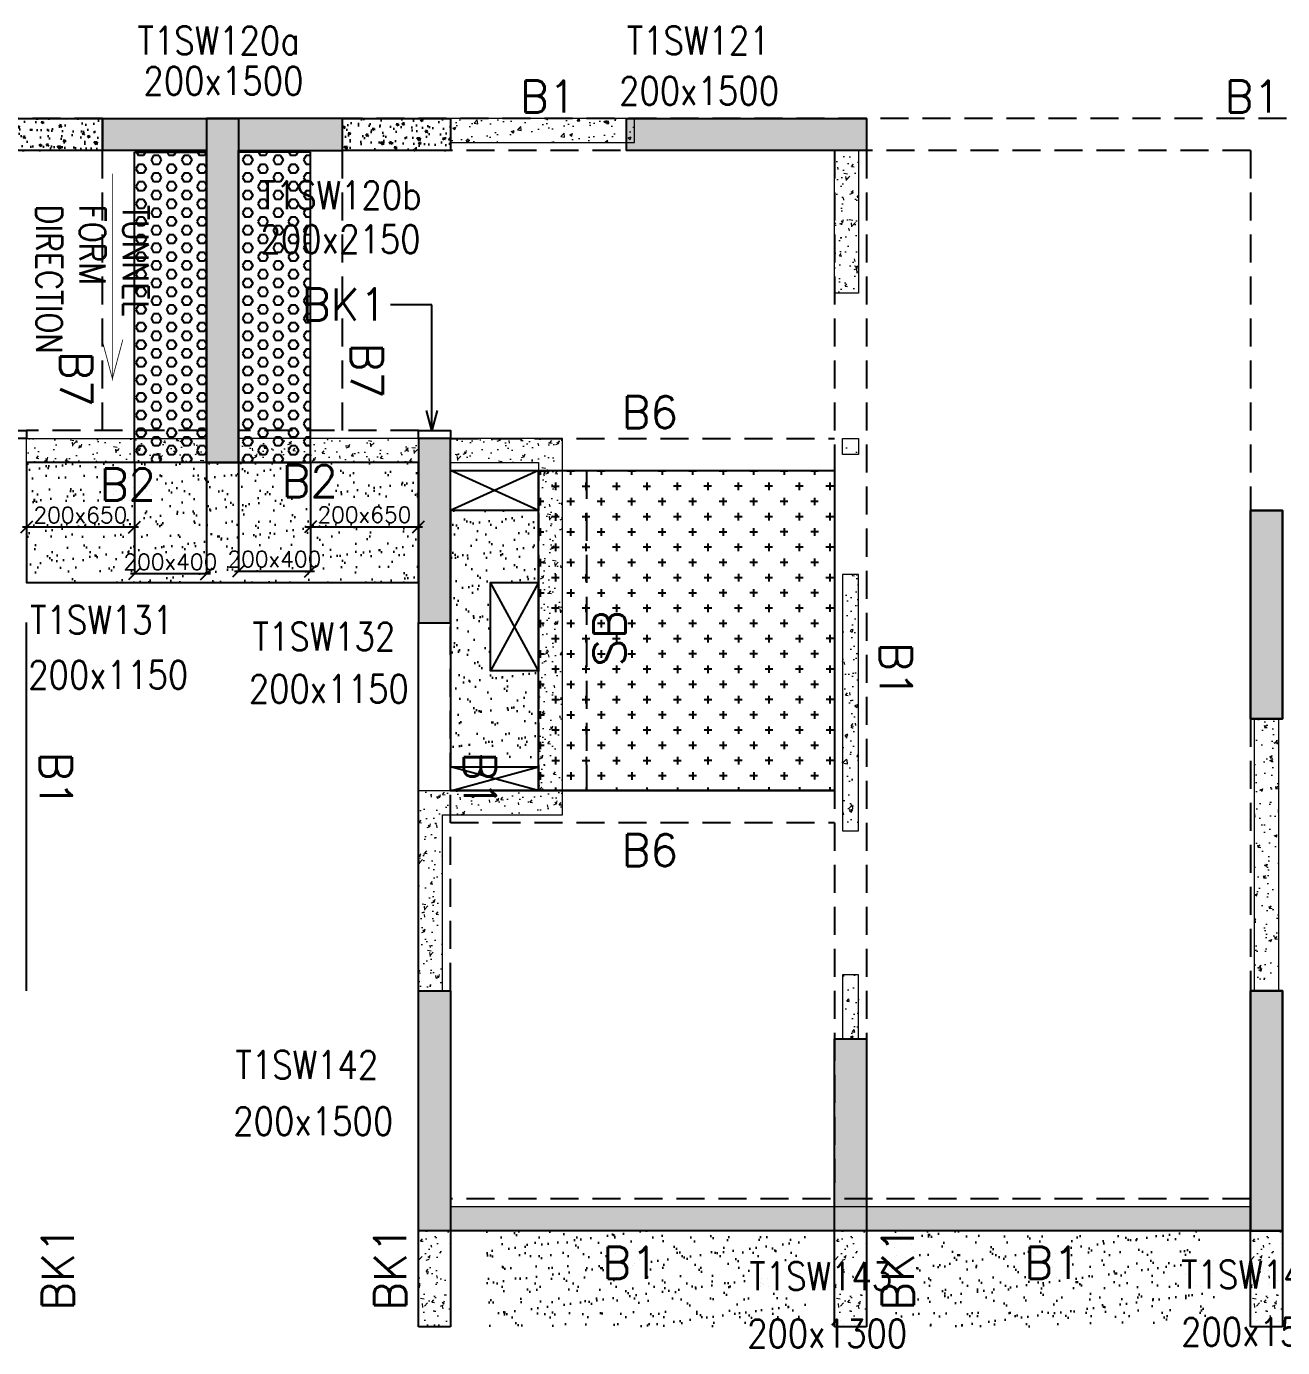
# Model space of a CAD drawing. Header units: millimetres. Extents: x 1078357 to 2594950, y -4969473 to -4636555.
# Drawn here: x 1746775 to 1754625, y -4674811 to -4666555 of the extents above; entities that cross this region are included whole.
import ezdxf

# ---------------------------------------------------------------- set-up
doc = ezdxf.new("R2010")
doc.units = ezdxf.units.MM
doc.header["$PDMODE"] = 35
for name, pattern in [('CONTINOUS', [0]), ('HIDDEN', [0.375, 0.25, -0.125]), ('New Retail block$0$CONTINOUS', [0])]:
    doc.linetypes.add(name, pattern=pattern)
doc.layers.get('0').update_dxf_attribs({"lineweight": 0})
doc.layers.get('Defpoints').update_dxf_attribs({"lineweight": 0})
for name, color, linetype, lineweight in [('A-_ANOTDIMA_D-', 6, 'Continuous', 13), ('COL. NO.', 30, 'Continuous', 25), ('COL. SIZE', 7, 'Continuous', 25), ('DIM', 9, 'Continuous', 25), ('HATCH', 8, 'Continuous', 30), ('RCC UPSTAND', 43, 'Continuous', 30), ('S-NON STR RCC WALL', 8, 'Continuous', 0)]:
    doc.layers.add(name, color=color, linetype=linetype, lineweight=lineweight)
for name, color, linetype in [('B-200x325', 201, 'HIDDEN'), ('B-200x375', 41, 'HIDDEN'), ('B-200x650', 241, 'HIDDEN'), ('B-300xSLAB THK.', 151, 'Continuous'), ('BK1-200x650', 241, 'HIDDEN'), ('DC BEAM NO.', 7, 'Continuous'), ('DROP SLAB', 8, 'Continuous'), ('NON STR. RCC WALL', 6, 'Continuous'), ('S-COLUMN_SHEAR WALL', 1, 'Continuous'), ('S-PROJECTION', 54, 'New Retail block$0$CONTINOUS'), ('SLAB FOLD', 8, 'Continuous'), ('TEXT', 7, 'Continuous')]:
    doc.layers.add(name, color=color, linetype=linetype)
doc.styles.add('Roman', font='romans')
doc.styles.add('ROMANS', font='romans.shx', dxfattribs={"width": 0.85})
doc.dimstyles.new('HARESH', dxfattribs={"dimtxt": 150, "dimasz": 75, "dimexe": 0, "dimexo": 0, "dimgap": 25, "dimtad": 1, "dimdec": 0, "dimdsep": 46, "dimtxsty": 'Roman', "dimblk": 'OBLIQUE', "dimcen": 225, "dimdle": 25, "dimclrd": 2, "dimclre": 2, "dimclrt": 7, "dimadec": 8, "dimazin": 1, "dimtfac": 1, "dimtdec": 0, "dimtmove": 0, "dimatfit": 0, "dimfxl": 1, "dimlwd": -1, "dimlwe": -1, "dimarcsym": 0})
pattern_1 = [(50, (-4642745.6, 23291591.78), (182.184669, -15.9390855), [19.05, -209.55]), (355, (-4642745.6, 23291591.78), (-35.2434214, 191.0568452), [15.24, -167.6405842]), (100.4514447, (-4642730.41, 23291590.45), (146.9412471, 175.1177519), [16.1900088, -178.0902446]), (46.1842, (-4642745.6, 23291642.58), (271.0790409, -42.042328), [28.575, -314.325]), (96.6355576, (-4642723, 23291639.08), (237.404134, 247.4261246), [24.2850231, -267.1356082]), (351.1841512, (-4642745.6, 23291642.58), (237.404134, 247.4261246), [22.859967, -251.459732]), (21, (-4642720.2, 23291629.88), (151.6143913, -102.2651982), [19.05, -209.55]), (326, (-4642720.2, 23291629.88), (61.8020283, 184.1879661), [15.24, -167.64]), (71.451445, (-4642707.56, 23291621.36), (213.4164193, 81.9227689), [16.1900088, -178.0899376]), (37.5, (-4642745.6, 23291591.78), (3.08860325, 84.55503887), [0, -165.608, 0, -170.18, 0, -168.275]), (7.5, (-4642745.6, 23291591.78), (66.8196625, 100.18057482), [0, -97.028, 0, -161.798, 0, -64.135]), (327.5, (-4642802.24, 23291591.78), (135.59059517, -5.728744), [0, -63.5, 0, -198.12, 0, -262.89]), (317.5, (-4642827.64, 23291591.78), (148.1291814, 25.42649103), [0, -82.55, 0, -131.572, 0, -186.69])]
pattern_2 = [(140, (-1448750.34, -7202350.42), (12.550427, 143.4520365), [15, -165]), (85, (-1448750.34, -7202350.42), (-150.438427, -27.7502667), [12, -132]), (190.4514445, (-1448749.3, -7202338.47), (-137.887998, 115.7017693), [12.7480384, -140.2284224]), (136.1842, (-1448790.34, -7202350.42), (33.103856, 213.448266), [22.5, -247.5]), (186.6356355, (-1448787.58, -7202332.63), (-194.82372, 186.932389), [19.122068, -210.342752]), (81.184164, (-1448790.34, -7202350.42), (-194.82372, 186.932389), [18, -198]), (111, (-1448780.34, -7202330.42), (80.523778, 119.3814104), [15, -165]), (56, (-1448780.34, -7202330.42), (-145.030009, 48.6630664), [12, -132]), (161.4514447, (-1448773.63, -7202320.47), (-64.5062306, 168.0444753), [12.748038, -140.2284224]), (127.5, (-1448750.344, -7202350.42), (-66.57877077, 2.43197106), [0, -130.4, 0, -134, 0, -132.5]), (97.5, (-1448750.344, -7202350.42), (-78.8823424, 52.6139075), [0, -76.4, 0, -127.4, 0, -50.5]), (57.5, (-1448750.344, -7202395.02), (4.51097435, 106.7644872), [0, -50, 0, -156, 0, -207]), (47.5, (-1448750.34, -7202415.02), (-20.0209965, 116.6372339), [0, -65, 0, -103.6, 0, -147])]
pattern_3 = [(180, (602125.096, 207843.35), (-7e-15, -54.99261315), [31.75, -63.5]), (300, (602125.096, 207843.35), (47.625, 27.4963066), [31.75, -63.5]), (240, (602093.346, 207843.35), (47.625, -27.4963066), [31.75, -63.5])]

# ---------------------------------------------------------------- blocks, each defined once
blk = doc.blocks.new('_Oblique')
at = {"color": 0, "linetype": 'ByBlock', "lineweight": -2}
blk.add_line((-0.5, -0.5), (0.5, 0.5), dxfattribs=at)
blk = doc.blocks.new('*D1400')
at = {"layer": 'Defpoints', "color": 0, "ltscale": 700, "transparency": 16777216}
for p in [(1747449.3, -4669281.3, 0), (1747899.4, -4669281.3, 0), (1747449.3, -4669976.4)]:
    blk.add_point(p, dxfattribs=at)
at = {"layer": 'DIM', "color": 2, "ltscale": 700, "transparency": 16777216}
for p, q in [((1747449.3, -4669281.3), (1747449.3, -4669976.4)), ((1747899.4, -4669281.3), (1747899.4, -4669976.4)), ((1747924.4, -4669976.4), (1747424.3, -4669976.4))]:
    blk.add_line(p, q, dxfattribs=at)
at = {"layer": 'DIM', "color": 2, "ltscale": 700, "transparency": 16777216, "xscale": 75, "yscale": 75, "zscale": 75, "rotation": 180}
blk.add_blockref('_Oblique', (1747449.3, -4669976.4), dxfattribs=at)
at = {"layer": 'DIM', "color": 2, "ltscale": 700, "transparency": 16777216, "xscale": 75, "yscale": 75, "zscale": 75}
blk.add_blockref('_Oblique', (1747899.4, -4669976.4), dxfattribs=at)
at = {"layer": 'DIM', "color": 7, "ltscale": 700, "transparency": 16777216, "insert": (1747674.4, -4669901.4), "char_height": 150, "attachment_point": 5, "style": 'Roman'}
blk.add_mtext('{\\H0.666667x;200x400}', dxfattribs=at)
blk = doc.blocks.new('*D1401')
at = {"layer": 'Defpoints', "color": 0, "ltscale": 700, "transparency": 16777216}
for p in [(1746774.7, -4669281.4, 0), (1747449.3, -4669281.3, 0), (1746774.7, -4669683.4)]:
    blk.add_point(p, dxfattribs=at)
at = {"layer": 'DIM', "color": 2, "ltscale": 700, "transparency": 16777216}
for p, q in [((1746774.7, -4669281.4), (1746774.7, -4669683.4)), ((1747449.3, -4669281.3), (1747449.3, -4669683.4)), ((1747474.3, -4669683.4), (1746749.7, -4669683.4))]:
    blk.add_line(p, q, dxfattribs=at)
at = {"layer": 'DIM', "color": 2, "ltscale": 700, "transparency": 16777216, "xscale": 75, "yscale": 75, "zscale": 75, "rotation": 180}
blk.add_blockref('_Oblique', (1746774.7, -4669683.4), dxfattribs=at)
at = {"layer": 'DIM', "color": 2, "ltscale": 700, "transparency": 16777216, "xscale": 75, "yscale": 75, "zscale": 75}
blk.add_blockref('_Oblique', (1747449.3, -4669683.4), dxfattribs=at)
at = {"layer": 'DIM', "color": 7, "ltscale": 700, "transparency": 16777216, "insert": (1747112, -4669608.4), "char_height": 150, "attachment_point": 5, "style": 'Roman'}
blk.add_mtext('{\\H0.666667x;200x650}', dxfattribs=at)
blk = doc.blocks.new('*D1402')
at = {"layer": 'Defpoints', "color": 0, "ltscale": 700, "transparency": 16777216}
for p in [(1748099.5, -4669281.3, 0), (1748549.6, -4669281.4, 0), (1748549.6, -4669958.1)]:
    blk.add_point(p, dxfattribs=at)
at = {"layer": 'DIM', "color": 2, "ltscale": 700, "transparency": 16777216}
for p, q in [((1748099.5, -4669281.3), (1748099.5, -4669958.1)), ((1748549.6, -4669281.4), (1748549.6, -4669958.1)), ((1748074.5, -4669958.1), (1748574.6, -4669958.1))]:
    blk.add_line(p, q, dxfattribs=at)
at = {"layer": 'DIM', "color": 2, "ltscale": 700, "transparency": 16777216, "xscale": 75, "yscale": 75, "zscale": 75, "rotation": 180}
blk.add_blockref('_Oblique', (1748099.5, -4669958.1), dxfattribs=at)
at = {"layer": 'DIM', "color": 2, "ltscale": 700, "transparency": 16777216, "xscale": 75, "yscale": 75, "zscale": 75}
blk.add_blockref('_Oblique', (1748549.6, -4669958.1), dxfattribs=at)
at = {"layer": 'DIM', "color": 7, "ltscale": 700, "transparency": 16777216, "insert": (1748324.5, -4669883.1), "char_height": 150, "attachment_point": 5, "style": 'Roman'}
blk.add_mtext('{\\H0.666667x;200x400}', dxfattribs=at)
blk = doc.blocks.new('*D1403')
at = {"layer": 'Defpoints', "color": 0, "ltscale": 700, "transparency": 16777216}
for p in [(1748549.6, -4669281.4, 0), (1749224.5, -4669281.4, 0), (1749224.5, -4669681.4)]:
    blk.add_point(p, dxfattribs=at)
at = {"layer": 'DIM', "color": 2, "ltscale": 700, "transparency": 16777216}
for p, q in [((1748549.6, -4669281.4), (1748549.6, -4669681.4)), ((1749224.5, -4669281.4), (1749224.5, -4669681.4)), ((1748524.6, -4669681.4), (1749249.5, -4669681.4))]:
    blk.add_line(p, q, dxfattribs=at)
at = {"layer": 'DIM', "color": 2, "ltscale": 700, "transparency": 16777216, "xscale": 75, "yscale": 75, "zscale": 75, "rotation": 180}
blk.add_blockref('_Oblique', (1748549.6, -4669681.4), dxfattribs=at)
at = {"layer": 'DIM', "color": 2, "ltscale": 700, "transparency": 16777216, "xscale": 75, "yscale": 75, "zscale": 75}
blk.add_blockref('_Oblique', (1749224.5, -4669681.4), dxfattribs=at)
at = {"layer": 'DIM', "color": 7, "ltscale": 700, "transparency": 16777216, "insert": (1748887, -4669606.4), "char_height": 150, "attachment_point": 5, "style": 'Roman'}
blk.add_mtext('{\\H0.666667x;200x650}', dxfattribs=at)
blk = doc.blocks.new('G$CD63B60BD')
at = {"layer": 'COL. NO.', "linetype": 'Continuous', "style": 'ROMANS', "width": 0.85}
for s, p in [('T1SW120a', (50819.1, 7351, -320.4)), ('T1SW121', (53876.8, 7350.6, -320.4)), ('T1SW120b', (51580.2, 6384.1, -320.4)), ('T1SW131', (50148.3, 3730, -320.4)), ('T1SW132', (51538, 3625.4, -320.4)), ('T1SW142', (51431.2, 948.8, -320.4)), ('T1SW143', (54642.4, -371.8, -320.4)), ('T1SW144', (57341.1, -360.2, -320.4))]:
    blk.add_text(s, height=175, dxfattribs=at).set_placement(p)
at = {"layer": 'COL. SIZE', "linetype": 'Continuous', "style": 'ROMANS', "width": 0.85}
for s, p in [('200x1500', (50855.3, 7097.7, -320.4)), ('200x1500', (53827.7, 7037.1, -320.4)), ('200x2150', (51587.7, 6109.9, -320.4)), ('200x1150', (50135.8, 3386.6, -320.4)), ('200x1150', (51513.8, 3298.1, -320.4)), ('200x1500', (51417, 597.2, -320.4)), ('200x1300', (54628.2, -730, -320.4)), ('200x1500', (57339.9, -719.7, -320.4))]:
    blk.add_text(s, height=175, dxfattribs=at).set_placement(p)

msp = doc.modelspace()

# ---------------------------------------------------------------- hatches: boundary and pattern name
at = {"layer": 'DROP SLAB'}
h = msp.add_hatch(dxfattribs=at)
h.set_pattern_fill('CROSS', color=8, scale=15, angle=0.03079)
h.set_pattern_definition([(180.03079016, (-4859441.23, 23431583.13), (-95.19879988, -95.3011726), [47.625, -142.875]), (270.03079016, (-4859465.05, 23431606.93), (95.3011726, -95.19879988), [47.625, -142.875])])
h.paths.add_polyline_path([(1749974.6, -4669330.8), (1751824.6, -4669330.8), (1751824.6, -4671330.6), (1749974.6, -4671330.6)])
at = {"layer": 'HATCH'}
h = msp.add_hatch(dxfattribs=at)
h.set_pattern_fill('AR-SAND', color=8, scale=3, angle=179.97015)
h.set_pattern_definition([(37.47015413, (-3364508.1, 18697427.76), (-4.72361136, 146.8264517), [0, -115.824, 0, -129.54, 0, -123.825]), (7.4701541, (-3364508.1, 18697427.76), (134.9689868, 214.9772528), [0, -62.484, 0, -104.394, 0, -40.005]), (327.4701541, (-3364601.83, 18697427.8), (237.2979035, 0.3075449), [0, -38.1, 0, -137.16, 0, -179.07]), (317.4701541, (-3364601.83, 18697427.8), (229.1017424, 66.759465), [0, -19.05, 0, -89.916, 0, -102.87])])
h.paths.add_polyline_path([(1749224.9, -4669280.8), (1746774.9, -4669280.8), (1746774.9, -4669880.9), (1749224.9, -4669880.9)])
h = msp.add_hatch(dxfattribs=at)
h.set_pattern_fill('AR-SAND', color=8, scale=3, angle=179.97015)
h.set_pattern_definition([(37.47015413, (-3364508.01, 18697427.76), (-4.72361136, 146.8264517), [0, -115.824, 0, -129.54, 0, -123.825]), (7.4701541, (-3364508.01, 18697427.76), (134.9689868, 214.9772528), [0, -62.484, 0, -104.394, 0, -40.005]), (327.4701541, (-3364601.74, 18697427.8), (237.2979035, 0.3075449), [0, -38.1, 0, -137.16, 0, -179.07]), (317.4701541, (-3364601.74, 18697427.8), (229.1017424, 66.759465), [0, -19.05, 0, -89.916, 0, -102.87])])
h.paths.add_polyline_path([(1749225, -4669280.8), (1746775, -4669280.8), (1746775, -4670030.8), (1749225, -4670030.8)])
h = msp.add_hatch(dxfattribs=at)
h.set_pattern_fill('AR-SAND', color=8, scale=3, angle=180.02985)
h.set_pattern_definition([(37.47015413, (-4472243.43, 23605394.62), (-4.72361136, 146.8264517), [0, -115.824, 0, -129.54, 0, -123.825]), (7.4701541, (-4472243.43, 23605394.62), (134.9689868, 214.9772528), [0, -62.484, 0, -104.394, 0, -40.005]), (327.47015413, (-4472337.15, 23605394.67), (237.29790347, 0.3075449), [0, -38.1, 0, -137.16, 0, -179.07]), (317.4701541, (-4472337.15, 23605394.67), (229.1017424, 66.759465), [0, -19.05, 0, -89.916, 0, -102.87])])
h.paths.add_polyline_path([(1749424.6, -4671180.8), (1749974.6, -4671180.8), (1749974.6, -4670580.8), (1749674.6, -4670580.8), (1749674.6, -4670030.8), (1749974.6, -4670030.9), (1749974.6, -4669580.8), (1749424.6, -4669580.8)])
h = msp.add_hatch(dxfattribs=at)
h.set_pattern_fill('AR-SAND', color=8, scale=3, angle=179.97015)
h.set_pattern_definition([(37.47015413, (-3371033.1, 18697427.77), (-4.72361136, 146.8264517), [0, -115.824, 0, -129.54, 0, -123.825]), (7.4701541, (-3371033.1, 18697427.77), (134.9689868, 214.9772528), [0, -62.484, 0, -104.394, 0, -40.005]), (327.4701541, (-3371126.83, 18697427.82), (237.2979035, 0.3075449), [0, -38.1, 0, -137.16, 0, -179.07]), (317.4701541, (-3371126.83, 18697427.82), (229.1017424, 66.759465), [0, -19.05, 0, -89.916, 0, -102.87])])
h.paths.add_polyline_path([(1751649.9, -4674080.9), (1749649.9, -4674080.9), (1749649.9, -4674680.9), (1751649.9, -4674680.9)])
h = msp.add_hatch(dxfattribs=at)
h.set_pattern_fill('AR-SAND', color=8, scale=3, angle=179.97015)
h.set_pattern_definition([(37.47015413, (-3373583.1, 18697427.77), (-4.72361136, 146.8264517), [0, -115.824, 0, -129.54, 0, -123.825]), (7.4701541, (-3373583.1, 18697427.77), (134.9689868, 214.9772528), [0, -62.484, 0, -104.394, 0, -40.005]), (327.4701541, (-3373676.83, 18697427.82), (237.2979035, 0.3075449), [0, -38.1, 0, -137.16, 0, -179.07]), (317.4701541, (-3373676.83, 18697427.82), (229.1017424, 66.759465), [0, -19.05, 0, -89.916, 0, -102.87])])
h.paths.add_polyline_path([(1754199.9, -4674080.9), (1752199.9, -4674080.9), (1752199.9, -4674680.9), (1754199.9, -4674680.9)])
at = {"layer": 'RCC UPSTAND'}
h = msp.add_hatch(dxfattribs=at)
h.set_pattern_fill('AR-CONC', color=8, scale=20, angle=90)
h.set_pattern_definition(pattern_2)
h.paths.add_polyline_path([(1746574.7, -4667130.9), (1747249.7, -4667130.9), (1747249.7, -4667330.9), (1746574.7, -4667330.9)])
h = msp.add_hatch(dxfattribs=at)
h.set_pattern_fill('AR-CONC', color=8, scale=20, angle=90)
h.set_pattern_definition(pattern_2)
h.paths.add_polyline_path([(1748749.7, -4667130.9), (1749424.7, -4667130.9), (1749424.7, -4667330.8), (1748749.7, -4667330.8)])
at = {"layer": 'S-COLUMN_SHEAR WALL', "lineweight": 25}
h = msp.add_hatch(color=1, dxfattribs=at)
h.dxf.hatch_style = 1
h.paths.add_polyline_path([(1747899.7, -4667330.9), (1747249.7, -4667330.9), (1747249.7, -4667130.9), (1748099.7, -4667130.9), (1748099.7, -4669280.9), (1747899.7, -4669280.9)])
at = {"layer": 'S-COLUMN_SHEAR WALL', "lineweight": 25, "extrusion": (1.00316e-06, -2.11765e-11, 1)}
h = msp.add_hatch(color=1, dxfattribs=at)
h.dxf.hatch_style = 1
h.paths.add_polyline_path([(1748099.7, -4667330.9), (1748749.7, -4667330.9), (1748749.7, -4667130.9), (1747899.7, -4667130.9), (1747899.7, -4669280.9), (1748099.7, -4669280.9)])
at = {"layer": 'S-COLUMN_SHEAR WALL', "lineweight": 25}
h = msp.add_hatch(color=1, dxfattribs=at)
h.dxf.hatch_style = 1
h.paths.add_polyline_path([(1750524.7, -4667130.8), (1752024.7, -4667130.8), (1752024.7, -4667330.8), (1750524.7, -4667330.8)])
at = {"layer": 'S-COLUMN_SHEAR WALL', "lineweight": 25, "extrusion": (1.00316e-06, -2.11765e-11, 1)}
h = msp.add_hatch(color=1, dxfattribs=at)
h.dxf.hatch_style = 1
h.paths.add_polyline_path([(1749424.7, -4669130.9), (1749224.7, -4669130.9), (1749224.7, -4670280.9), (1749424.7, -4670280.9)])
h = msp.add_hatch(color=1, dxfattribs=at)
h.dxf.hatch_style = 1
h.paths.add_polyline_path([(1754624.7, -4669580.8), (1754424.7, -4669580.8), (1754424.7, -4670880.8), (1754624.7, -4670880.8)])
at = {"layer": 'S-COLUMN_SHEAR WALL', "lineweight": 25, "extrusion": (-1.00316e-06, -1.91639e-11, 1)}
h = msp.add_hatch(color=1, dxfattribs=at)
h.dxf.hatch_style = 1
h.paths.add_polyline_path([(1754424.7, -4669580.8), (1754624.7, -4669580.8), (1754624.7, -4670880.8), (1754424.7, -4670880.8)])
at = {"layer": 'S-COLUMN_SHEAR WALL', "lineweight": 25, "extrusion": (1.00316e-06, -2.11765e-11, 1)}
h = msp.add_hatch(color=1, dxfattribs=at)
h.dxf.hatch_style = 1
h.paths.add_polyline_path([(1749424.6, -4674080.9), (1749224.6, -4674080.9), (1749224.6, -4672580.8), (1749424.6, -4672580.8)])
h = msp.add_hatch(color=1, dxfattribs=at)
h.dxf.hatch_style = 1
h.paths.add_polyline_path([(1754624.6, -4674080.9), (1754424.6, -4674080.9), (1754424.6, -4672580.8), (1754624.6, -4672580.8)])
at = {"layer": 'S-COLUMN_SHEAR WALL', "lineweight": 25, "extrusion": (-1.00316e-06, -1.91639e-11, 1)}
h = msp.add_hatch(color=1, dxfattribs=at)
h.dxf.hatch_style = 1
h.paths.add_polyline_path([(1754424.6, -4674080.9), (1754624.6, -4674080.9), (1754624.6, -4672580.8), (1754424.6, -4672580.8)])
at = {"layer": 'S-COLUMN_SHEAR WALL', "lineweight": 25}
h = msp.add_hatch(color=1, dxfattribs=at)
h.dxf.hatch_style = 1
h.paths.add_polyline_path([(1752024.6, -4672880.8), (1752024.6, -4674080.9), (1751824.6, -4674080.9), (1751824.6, -4672880.8)])
at = {"layer": 'S-NON STR RCC WALL', "ltscale": 700}
h = msp.add_hatch(dxfattribs=at)
h.set_pattern_fill('AR-CONC', color=256)
h.set_pattern_definition([(50, (1718558.5, -4720954.86), (182.18467, -15.9391), [19.05, -209.55]), (355, (1718558.5, -4720954.86), (-35.2434, 191.05685), [15.24, -167.6406]), (100.45144, (1718573.68, -4720956.18), (146.94125, 175.11775), [16.19, -178.09024]), (46.1842, (1718558.5, -4720904.06), (271.07904, -42.0423), [28.575, -314.325]), (96.63556, (1718581.1, -4720907.56), (237.4041, 247.4261), [24.285, -267.1356]), (351.18415, (1718558.5, -4720904.06), (237.4041, 247.4261), [22.86, -251.4597]), (21, (1718583.9, -4720916.76), (151.6144, -102.2652), [19.05, -209.55]), (326, (1718583.9, -4720916.76), (61.80203, 184.18797), [15.24, -167.64]), (71.45144, (1718596.54, -4720925.28), (213.4164, 81.92277), [16.19, -178.08994]), (37.5, (1718558.5, -4720954.856), (3.0886, 84.55504), [0, -165.608, 0, -170.18, 0, -168.275]), (7.5, (1718558.5, -4720954.86), (66.81966, 100.18057), [0, -97.028, 0, -161.798, 0, -64.135]), (327.5, (1718501.86, -4720954.856), (135.590595, -5.728744), [0, -63.5, 0, -198.12, 0, -262.89]), (317.5, (1718476.46, -4720954.86), (148.12918, 25.4265), [0, -82.55, 0, -131.572, 0, -186.69])])
h.paths.add_polyline_path([(1750574.9, -4667130.9), (1749424.9, -4667130.9), (1749424.9, -4667280.9), (1750574.9, -4667280.9)])
at = {"layer": 'S-NON STR RCC WALL'}
h = msp.add_hatch(dxfattribs=at)
h.set_pattern_fill('AR-CONC', color=256, angle=180)
h.set_pattern_definition([(50, (-5699710.08, 27972320.92), (182.184669, -15.93908554), [19.05, -209.55]), (355, (-5699710.08, 27972320.92), (-35.2434214, 191.0568452), [15.24, -167.6405842]), (100.4514447, (-5699694.9, 27972319.6), (146.9412471, 175.1177519), [16.1900088, -178.0902446]), (46.1842, (-5699710.08, 27972371.72), (271.0790409, -42.042328), [28.575, -314.325]), (96.6355576, (-5699687.5, 27972368.22), (237.404134, 247.4261246), [24.2850231, -267.1356082]), (351.1841512, (-5699710.08, 27972371.72), (237.404134, 247.4261246), [22.859967, -251.459732]), (21, (-5699684.68, 27972359.02), (151.6143913, -102.2651982), [19.05, -209.55]), (326, (-5699684.68, 27972359.02), (61.8020283, 184.1879661), [15.24, -167.64]), (71.451445, (-5699672.04, 27972350.5), (213.4164193, 81.9227689), [16.1900088, -178.0899376]), (37.5, (-5699710.08, 27972320.92), (3.08860325, 84.55503887), [0, -165.608, 0, -170.18, 0, -168.275]), (7.5, (-5699710.08, 27972320.92), (66.8196625, 100.18057482), [0, -97.028, 0, -161.798, 0, -64.135]), (327.5, (-5699766.72, 27972320.92), (135.59059517, -5.72874399), [0, -63.5, 0, -198.12, 0, -262.89]), (317.5, (-5699792.12, 27972320.92), (148.1291814, 25.42649103), [0, -82.55, 0, -131.572, 0, -186.69])])
h.paths.add_polyline_path([(1751824.9, -4667330.9), (1751974.8, -4667330.9), (1751974.8, -4668220.8), (1751824.9, -4668220.8)])
h = msp.add_hatch(dxfattribs=at)
h.set_pattern_fill('AR-CONC', color=256)
h.set_pattern_definition(pattern_1)
h.paths.add_polyline_path([(1747899.9, -4669280.9), (1746774.9, -4669280.9), (1746774.9, -4669130.9), (1747899.9, -4669130.9)])
h = msp.add_hatch(dxfattribs=at)
h.set_pattern_fill('AR-CONC', color=256, angle=180)
h.set_pattern_definition(pattern_1)
h.paths.add_polyline_path([(1748099.9, -4669280.9), (1749224.9, -4669280.9), (1749224.9, -4669130.9), (1748099.9, -4669130.9)])
h = msp.add_hatch(dxfattribs=at)
h.set_pattern_fill('AR-CONC', color=256, angle=180)
h.set_pattern_definition(pattern_1)
h.paths.add_polyline_path([(1750124.9, -4671480.9), (1750124.9, -4669130.9), (1749424.9, -4669130.9), (1749424.9, -4669280.9), (1749974.9, -4669280.9), (1749974.9, -4671330.9), (1749224.9, -4671330.9), (1749224.9, -4672580.8), (1749374.9, -4672580.8), (1749374.9, -4671480.9)])
h = msp.add_hatch(dxfattribs=at)
h.set_pattern_fill('AR-CONC', color=256, angle=180)
h.set_pattern_definition([(50, (2849149.62, -9398072.05), (182.184669, -15.9390855), [19.05, -209.55]), (355, (2849149.62, -9398072.05), (-35.2434214, 191.056845), [15.24, -167.640584]), (100.4514447, (2849164.8, -9398073.38), (146.941247, 175.117752), [16.190009, -178.0902446]), (46.1842, (2849149.62, -9398021.25), (271.079041, -42.042328), [28.575, -314.325]), (96.6355576, (2849172.21, -9398024.75), (237.404134, 247.426125), [24.285023, -267.135608]), (351.184151, (2849149.62, -9398021.25), (237.404134, 247.426125), [22.859967, -251.459732]), (21, (2849175.02, -9398033.95), (151.6143913, -102.265198), [19.05, -209.55]), (326, (2849175.02, -9398033.95), (61.802028, 184.187966), [15.24, -167.64]), (71.451445, (2849187.66, -9398042.47), (213.416419, 81.922769), [16.190009, -178.0899376]), (37.5, (2849149.625, -9398072.05), (3.08860325, 84.5550389), [0, -165.608, 0, -170.18, 0, -168.275]), (7.5, (2849149.625, -9398072.05), (66.8196625, 100.1805748), [0, -97.028, 0, -161.798, 0, -64.135]), (327.5, (2849092.98, -9398072.05), (135.5905952, -5.728744), [0, -63.5, 0, -198.12, 0, -262.89]), (317.5, (2849067.58, -9398072.05), (148.1291814, 25.426491), [0, -82.55, 0, -131.572, 0, -186.69])])
h.paths.add_polyline_path([(1751874.9, -4669130.7), (1751974.9, -4669130.7), (1751974.9, -4669230.7), (1751874.9, -4669230.7)])
h = msp.add_hatch(dxfattribs=at)
h.set_pattern_fill('AR-CONC', color=256, angle=180)
h.set_pattern_definition([(50, (2849162.84, -9396707.38), (182.184669, -15.9390855), [19.05, -209.55]), (355, (2849162.84, -9396707.38), (-35.2434214, 191.056845), [15.24, -167.640584]), (100.4514447, (2849178.02, -9396708.71), (146.941247, 175.117752), [16.190009, -178.0902446]), (46.1842, (2849162.84, -9396656.58), (271.079041, -42.042328), [28.575, -314.325]), (96.6355576, (2849185.43, -9396660.1), (237.404134, 247.426125), [24.285023, -267.135608]), (351.184151, (2849162.84, -9396656.58), (237.404134, 247.426125), [22.859967, -251.459732]), (21, (2849188.24, -9396669.28), (151.6143913, -102.265198), [19.05, -209.55]), (326, (2849188.24, -9396669.28), (61.802028, 184.187966), [15.24, -167.64]), (71.451445, (2849200.87, -9396677.8), (213.416419, 81.922769), [16.190009, -178.0899376]), (37.5, (2849162.84, -9396707.385), (3.08860325, 84.5550389), [0, -165.608, 0, -170.18, 0, -168.275]), (7.5, (2849162.84, -9396707.385), (66.8196625, 100.1805748), [0, -97.028, 0, -161.798, 0, -64.135]), (327.5, (2849106.2, -9396707.385), (135.5905952, -5.728744), [0, -63.5, 0, -198.12, 0, -262.89]), (317.5, (2849080.8, -9396707.38), (148.1291814, 25.426491), [0, -82.55, 0, -131.572, 0, -186.69])])
h.paths.add_polyline_path([(1751874.9, -4671580.7), (1751974.9, -4671580.7), (1751974.9, -4669980.7), (1751874.9, -4669980.7)])
at = {"layer": 'S-NON STR RCC WALL', "ltscale": 700}
h = msp.add_hatch(dxfattribs=at)
h.set_pattern_fill('AR-CONC', color=256)
h.set_pattern_definition([(50, (621333.79, -36935.67), (182.184669, -15.9390855), [19.05, -209.55]), (355, (621333.79, -36935.67), (-35.2434214, 191.056845), [15.24, -167.640584]), (100.4514447, (621348.97, -36937), (146.941247, 175.117752), [16.190009, -178.0902446]), (46.1842, (621333.79, -36884.87), (271.079041, -42.042328), [28.575, -314.325]), (96.6355576, (621356.38, -36888.37), (237.404134, 247.426125), [24.285023, -267.135608]), (351.184151, (621333.79, -36884.87), (237.404134, 247.426125), [22.859967, -251.459732]), (21, (621359.19, -36897.57), (151.6143913, -102.265198), [19.05, -209.55]), (326, (621359.19, -36897.57), (61.802028, 184.187966), [15.24, -167.64]), (71.451445, (621371.82, -36906.1), (213.416419, 81.922769), [16.190009, -178.0899376]), (37.5, (621333.786, -36935.67), (3.08860325, 84.5550389), [0, -165.608, 0, -170.18, 0, -168.275]), (7.5, (621333.79, -36935.67), (66.8196625, 100.1805748), [0, -97.028, 0, -161.798, 0, -64.135]), (327.5, (621277.144, -36935.67), (135.5905952, -5.728744), [0, -63.5, 0, -198.12, 0, -262.89]), (317.5, (621251.74, -36935.67), (148.1291814, 25.426491), [0, -82.55, 0, -131.572, 0, -186.69])])
h.paths.add_polyline_path([(1754449.9, -4670880.8), (1754599.9, -4670880.8), (1754599.9, -4672580.8), (1754449.9, -4672580.8)])
at = {"layer": 'S-NON STR RCC WALL'}
h = msp.add_hatch(dxfattribs=at)
h.set_pattern_fill('AR-CONC', color=256, angle=180)
h.set_pattern_definition([(50, (1751938.12, -4712688.2), (182.18467, -15.9391), [19.05, -209.55]), (355, (1751938.12, -4712688.2), (-35.2434, 191.05685), [15.24, -167.6406]), (100.45144, (1751953.3, -4712689.53), (146.94125, 175.11775), [16.19, -178.09024]), (46.1842, (1751938.12, -4712637.4), (271.079, -42.0423), [28.575, -314.325]), (96.63556, (1751960.7, -4712640.9), (237.4041, 247.4261), [24.285, -267.1356]), (351.18415, (1751938.12, -4712637.4), (237.4041, 247.4261), [22.86, -251.4597]), (21, (1751963.52, -4712650.1), (151.6144, -102.2652), [19.05, -209.55]), (326, (1751963.52, -4712650.1), (61.802, 184.188), [15.24, -167.64]), (71.45144, (1751976.16, -4712658.62), (213.4164, 81.9228), [16.19, -178.0899]), (37.5, (1751938.12, -4712688.2), (3.0886, 84.55504), [0, -165.608, 0, -170.18, 0, -168.275]), (7.5, (1751938.12, -4712688.2), (66.81966, 100.18057), [0, -97.028, 0, -161.798, 0, -64.135]), (327.5, (1751881.48, -4712688.2), (135.5906, -5.72874), [0, -63.5, 0, -198.12, 0, -262.89]), (317.5, (1751856.08, -4712688.2), (148.12918, 25.4265), [0, -82.55, 0, -131.572, 0, -186.69])])
h.paths.add_polyline_path([(1751874.9, -4672881.1), (1751974.9, -4672881.1), (1751974.9, -4672480.7), (1751874.9, -4672480.7)])
h = msp.add_hatch(dxfattribs=at)
h.set_pattern_fill('AR-CONC', color=256, angle=180)
h.set_pattern_definition([(50, (-5739970.31, 27975610.97), (182.184669, -15.93908554), [19.05, -209.55]), (355, (-5739970.31, 27975610.97), (-35.2434214, 191.0568452), [15.24, -167.6405842]), (100.4514447, (-5739955.13, 27975609.64), (146.9412471, 175.1177519), [16.1900088, -178.0902446]), (46.1842, (-5739970.31, 27975661.77), (271.0790409, -42.042328), [28.575, -314.325]), (96.6355576, (-5739947.72, 27975658.27), (237.404134, 247.4261246), [24.2850231, -267.1356082]), (351.1841512, (-5739970.3, 27975661.77), (237.404134, 247.4261246), [22.859967, -251.459732]), (21, (-5739944.91, 27975649.07), (151.6143913, -102.2651982), [19.05, -209.55]), (326, (-5739944.91, 27975649.07), (61.8020283, 184.1879661), [15.24, -167.64]), (71.451445, (-5739932.28, 27975640.55), (213.4164193, 81.9227689), [16.1900088, -178.0899376]), (37.5, (-5739970.31, 27975610.97), (3.08860325, 84.55503887), [0, -165.608, 0, -170.18, 0, -168.275]), (7.5, (-5739970.31, 27975610.97), (66.8196625, 100.18057482), [0, -97.028, 0, -161.798, 0, -64.135]), (327.5, (-5740026.954, 27975610.97), (135.59059517, -5.72874399), [0, -63.5, 0, -198.12, 0, -262.89]), (317.5, (-5740052.35, 27975610.97), (148.1291814, 25.42649103), [0, -82.55, 0, -131.572, 0, -186.69])])
h.paths.add_polyline_path([(1749427.8, -4674080.9), (1754424.9, -4674080.9), (1754424.9, -4673930.9), (1749427.8, -4673930.9)])
h = msp.add_hatch(dxfattribs=at)
h.set_pattern_fill('AR-CONC', color=256, angle=180)
h.set_pattern_definition([(50, (-7880947.55, 37565026.48), (182.184669, -15.93908554), [19.05, -209.55]), (355, (-7880947.55, 37565026.48), (-35.2434214, 191.0568452), [15.24, -167.6405842]), (100.4514447, (-7880932.37, 37565025.16), (146.9412471, 175.1177519), [16.1900088, -178.0902446]), (46.1842, (-7880947.55, 37565077.28), (271.0790409, -42.0423279), [28.575, -314.325]), (96.6355576, (-7880924.96, 37565073.78), (237.404134, 247.4261246), [24.2850231, -267.1356082]), (351.1841512, (-7880947.55, 37565077.28), (237.404134, 247.4261246), [22.859967, -251.459732]), (21, (-7880922.15, 37565064.58), (151.61439127, -102.2651982), [19.05, -209.55]), (326, (-7880922.15, 37565064.58), (61.80202835, 184.1879661), [15.24, -167.64]), (71.451445, (-7880909.52, 37565056.06), (213.4164193, 81.9227689), [16.1900088, -178.0899376]), (37.5, (-7880947.554, 37565026.485), (3.08860325, 84.55503887), [0, -165.608, 0, -170.18, 0, -168.275]), (7.5, (-7880947.55, 37565026.485), (66.81966251, 100.18057482), [0, -97.028, 0, -161.798, 0, -64.135]), (327.5, (-7881004.196, 37565026.485), (135.59059517, -5.72874399), [0, -63.5, 0, -198.12, 0, -262.89]), (317.5, (-7881029.6, 37565026.48), (148.1291814, 25.42649103), [0, -82.55, 0, -131.572, 0, -186.69])])
h.paths.add_polyline_path([(1749424.7, -4674080.8), (1749224.7, -4674080.8), (1749224.7, -4674680.8), (1749424.7, -4674680.8), (1749424.7, -4674680.8), (1749424.7, -4674080.9)], is_closed=False)
h = msp.add_hatch(dxfattribs=at)
h.set_pattern_fill('AR-CONC', color=256, angle=180)
h.set_pattern_definition([(50, (-7878347.54, 37565026.42), (182.184669, -15.93908554), [19.05, -209.55]), (355, (-7878347.54, 37565026.42), (-35.2434214, 191.0568452), [15.24, -167.6405842]), (100.4514447, (-7878332.36, 37565025.1), (146.9412471, 175.1177519), [16.1900088, -178.0902446]), (46.1842, (-7878347.54, 37565077.22), (271.0790409, -42.0423279), [28.575, -314.325]), (96.6355576, (-7878324.95, 37565073.72), (237.404134, 247.4261246), [24.2850231, -267.1356082]), (351.1841512, (-7878347.54, 37565077.22), (237.404134, 247.4261246), [22.859967, -251.459732]), (21, (-7878322.14, 37565064.52), (151.61439127, -102.2651982), [19.05, -209.55]), (326, (-7878322.14, 37565064.52), (61.80202835, 184.1879661), [15.24, -167.64]), (71.451445, (-7878309.5, 37565056), (213.4164193, 81.9227689), [16.1900088, -178.0899376]), (37.5, (-7878347.54, 37565026.42), (3.08860325, 84.55503887), [0, -165.608, 0, -170.18, 0, -168.275]), (7.5, (-7878347.54, 37565026.42), (66.81966251, 100.18057482), [0, -97.028, 0, -161.798, 0, -64.135]), (327.5, (-7878404.18, 37565026.42), (135.59059517, -5.72874399), [0, -63.5, 0, -198.12, 0, -262.89]), (317.5, (-7878429.58, 37565026.42), (148.1291814, 25.42649103), [0, -82.55, 0, -131.572, 0, -186.69])])
h.paths.add_polyline_path([(1752024.7, -4674080.9), (1751824.7, -4674080.9), (1751824.7, -4674680.9), (1752024.7, -4674680.9), (1752024.7, -4674680.9), (1752024.7, -4674081)], is_closed=False)
h = msp.add_hatch(dxfattribs=at)
h.set_pattern_fill('AR-CONC', color=256, angle=180)
h.set_pattern_definition([(50, (-7875747.52, 37565026.42), (182.184669, -15.93908554), [19.05, -209.55]), (355, (-7875747.52, 37565026.42), (-35.2434214, 191.0568452), [15.24, -167.6405842]), (100.4514447, (-7875732.34, 37565025.1), (146.9412471, 175.1177519), [16.1900088, -178.0902446]), (46.1842, (-7875747.52, 37565077.22), (271.0790409, -42.0423279), [28.575, -314.325]), (96.6355576, (-7875724.93, 37565073.72), (237.404134, 247.4261246), [24.2850231, -267.1356082]), (351.1841512, (-7875747.52, 37565077.22), (237.404134, 247.4261246), [22.859967, -251.459732]), (21, (-7875722.12, 37565064.52), (151.61439127, -102.2651982), [19.05, -209.55]), (326, (-7875722.12, 37565064.52), (61.80202835, 184.1879661), [15.24, -167.64]), (71.451445, (-7875709.48, 37565056), (213.4164193, 81.9227689), [16.1900088, -178.0899376]), (37.5, (-7875747.52, 37565026.42), (3.08860325, 84.55503887), [0, -165.608, 0, -170.18, 0, -168.275]), (7.5, (-7875747.52, 37565026.42), (66.81966251, 100.18057482), [0, -97.028, 0, -161.798, 0, -64.135]), (327.5, (-7875804.16, 37565026.42), (135.59059517, -5.72874399), [0, -63.5, 0, -198.12, 0, -262.89]), (317.5, (-7875829.56, 37565026.42), (148.1291814, 25.42649103), [0, -82.55, 0, -131.572, 0, -186.69])])
h.paths.add_polyline_path([(1754624.7, -4674080.9), (1754424.7, -4674080.9), (1754424.7, -4674680.9), (1754624.7, -4674680.9), (1754624.7, -4674680.9), (1754624.7, -4674081)], is_closed=False)
at = {"layer": 'SLAB FOLD', "ltscale": 1000}
h = msp.add_hatch(dxfattribs=at)
h.set_pattern_fill('HEX', color=8, scale=10, angle=180)
h.set_pattern_definition(pattern_3)
h.paths.add_polyline_path([(1747899.8, -4667341.4), (1747449.8, -4667341.4), (1747449.8, -4669280.8), (1747899.8, -4669280.8)])
h = msp.add_hatch(dxfattribs=at)
h.set_pattern_fill('HEX', color=8, scale=10, angle=180)
h.set_pattern_definition(pattern_3)
h.paths.add_polyline_path([(1748100.2, -4667341.4), (1748550.2, -4667341.4), (1748550.2, -4669280.8), (1748100.2, -4669280.8)])

# ---------------------------------------------------------------- linework, layer by layer
at = {"color": 2, "ltscale": 1000, "const_width": 5, "elevation": -0.1}
msp.add_lwpolyline([(1747247.1, -4668512.4), (1747312.2, -4668755.4), (1747312.3, -4667475.6), (1747312.2, -4668755.4), (1747377.4, -4668512.4)], dxfattribs=at)
at = {"layer": 'B-200x325', "ltscale": 700}
for p, q in [((1749425.1, -4669130.8, 0), (1751825, -4669130.8, 0)), ((1749425, -4671530.6, 0), (1751825, -4671530.6, 0))]:
    msp.add_line(p, q, dxfattribs=at)
at = {"layer": 'B-200x325', "linetype": 'Continuous', "ltscale": 700}
for p, q in [((1749425.1, -4669330.8, 0), (1751825, -4669330.8, 0)), ((1749425, -4671330.6, 0), (1751825, -4671330.6, 0))]:
    msp.add_line(p, q, dxfattribs=at)
at = {"layer": 'B-200x375', "ltscale": 700}
for p, q in [((1747249.9, -4669080.8, 0), (1747249.9, -4667330.8, 0)), ((1748750.1, -4669080.8, 0), (1748750.1, -4667330.8, 0))]:
    msp.add_line(p, q, dxfattribs=at)
at = {"layer": 'B-200x375', "linetype": 'Continuous', "ltscale": 700}
for p, q in [((1747449.9, -4669080.8, 0), (1747449.9, -4667341.5, 0)), ((1748550.1, -4669080.8, 0), (1748550.1, -4667341.5, 0))]:
    msp.add_line(p, q, dxfattribs=at)
at = {"layer": 'B-200x650', "linetype": 'HIDDEN', "ltscale": 700}
for p, q in [((1747249.7, -4667130.9, 0), (1741574.9, -4667130.9, 0)), ((1760949.7, -4667130.9, 0), (1748749.7, -4667130.9, 0)), ((1747249.7, -4667330.9, 0), (1741574.9, -4667330.9, 0)), ((1754424.9, -4667330.9, 0), (1748749.7, -4667330.9, 0)), ((1751824.9, -4667330.9, 0), (1751824.9, -4673780.8, 0)), ((1752024.9, -4667330.9, 0), (1752024.9, -4673780.8, 0)), ((1754424.9, -4667330.9, 0), (1754424.9, -4669580.8, 0)), ((1747899.9, -4669080.8, 0), (1746774.9, -4669080.8, 0)), ((1749224.9, -4669080.8, 0), (1748099.9, -4669080.8, 0)), ((1749424.9, -4672580.8, 0), (1749424.9, -4670280.8, 0)), ((1754424.9, -4670880.8, 0), (1754424.9, -4672580.8, 0)), ((1754424.8, -4673880.8, 0), (1749424.8, -4673880.8, 0))]:
    msp.add_line(p, q, dxfattribs=at)
at = {"layer": 'B-200x650', "linetype": 'Continuous', "ltscale": 700}
msp.add_line((1749224.8, -4669280.8, 0), (1746774.9, -4669280.8, 0), dxfattribs=at)
at = {"layer": 'B-200x650', "linetype": 'CONTINOUS', "ltscale": 700}
for p, q in [((1746774.9, -4672580.8, 0), (1746774.9, -4670280.8, 0)), ((1749224.9, -4672580.8, 0), (1749224.9, -4670280.8, 0)), ((1749224.7, -4674680.8, 0), (1749224.7, -4674080.8, 0)), ((1749424.7, -4674080.8, 0), (1749424.7, -4674680.8, 0)), ((1754424.8, -4674080.8, 0), (1749424.8, -4674080.8, 0)), ((1751824.7, -4674680.9, 0), (1751824.7, -4674080.9, 0)), ((1752024.7, -4674080.9, 0), (1752024.7, -4674680.9, 0)), ((1754424.7, -4674680.9, 0), (1754424.7, -4674080.9, 0)), ((1754624.7, -4674080.9, 0), (1754624.7, -4674680.9, 0)), ((1749424.7, -4674680.8, 0), (1749224.7, -4674680.8, 0)), ((1752024.7, -4674680.9, 0), (1751824.7, -4674680.9, 0)), ((1754624.7, -4674680.9, 0), (1754424.7, -4674680.9, 0))]:
    msp.add_line(p, q, dxfattribs=at)
at = {"layer": 'B-300xSLAB THK.', "linetype": 'HIDDEN', "ltscale": 700}
for p, q in [((1749974.5, -4669331, 0), (1749974.5, -4671330.8, 0)), ((1750274.5, -4669331, 0), (1750274.5, -4671330.8, 0))]:
    msp.add_line(p, q, dxfattribs=at)
at = {"layer": 'BK1-200x650', "linetype": 'Continuous', "ltscale": 700, "elevation": 0}
for points in [[(1746774.9, -4669130.9), (1746574.9, -4669130.9), (1746574.9, -4669080.7), (1746774.9, -4669080.7)], [(1749424.9, -4669130.9), (1749224.9, -4669130.9), (1749224.9, -4669080.7), (1749424.9, -4669080.7)]]:
    msp.add_lwpolyline(points, close=True, dxfattribs=at)
at = {"layer": 'DROP SLAB', "color": 3, "linetype": 'CONTINOUS', "ltscale": 500}
for p, q in [((1749974.6, -4669330.8, 0), (1749424.6, -4669580.8, 0)), ((1749974.6, -4669580.8, 0), (1749424.8, -4669330.8, 0)), ((1749974.7, -4670580.8, 0), (1749674.6, -4670030.8, 0)), ((1749974.7, -4670030.8, 0), (1749674.6, -4670580.8, 0)), ((1749973.8, -4671330.6, 0), (1749424.6, -4671180.8, 0)), ((1749424.6, -4671330.8, 0), (1749974.6, -4671180.8, 0))]:
    msp.add_line(p, q, dxfattribs=at)
at = {"layer": 'DROP SLAB', "color": 3, "linetype": 'CONTINOUS', "ltscale": 500, "elevation": 0}
for points in [[(1749974.6, -4669580.8), (1749424.8, -4669580.8), (1749424.8, -4669330.8), (1749974.6, -4669330.8)], [(1749974.6, -4669330.8), (1751824.6, -4669330.8), (1751824.6, -4671330.6), (1749974.6, -4671330.6)], [(1749974.6, -4670580.8), (1749674.6, -4670580.8), (1749674.6, -4670030.8), (1749974.6, -4670030.8)], [(1749974.6, -4671330.6), (1749424.6, -4671330.6), (1749424.6, -4671180.8), (1749974.6, -4671180.8)]]:
    msp.add_lwpolyline(points, close=True, dxfattribs=at)
at = {"layer": 'NON STR. RCC WALL', "elevation": 0}
for points in [[(1746574.7, -4667130.9), (1747249.7, -4667130.9), (1747249.7, -4667330.9), (1746574.7, -4667330.9)], [(1748749.7, -4667130.9), (1749424.7, -4667130.9), (1749424.7, -4667330.8), (1748749.7, -4667330.8)]]:
    msp.add_lwpolyline(points, close=True, dxfattribs=at)
at = {"layer": 'S-COLUMN_SHEAR WALL', "color": 1, "lineweight": 25, "elevation": 0}
msp.add_lwpolyline([(1747899.7, -4667330.9), (1747249.7, -4667330.9), (1747249.7, -4667130.9), (1748099.7, -4667130.9), (1748099.7, -4669280.9), (1747899.7, -4669280.9), (1747899.7, -4667330.9)], dxfattribs=at)
at = {"layer": 'S-COLUMN_SHEAR WALL', "color": 1, "lineweight": 25, "extrusion": (1.00316e-06, -2.11765e-11, 1), "elevation": 1.8}
msp.add_lwpolyline([(1748099.7, -4667330.9), (1748749.7, -4667330.9), (1748749.7, -4667130.9), (1747899.7, -4667130.9), (1747899.7, -4669280.9), (1748099.7, -4669280.9), (1748099.7, -4667330.9)], dxfattribs=at)
at = {"layer": 'S-COLUMN_SHEAR WALL', "color": 1, "lineweight": 25, "elevation": 0}
for points in [[(1750524.7, -4667130.8), (1752024.7, -4667130.8), (1752024.7, -4667330.8), (1750524.7, -4667330.8)], [(1751824.6, -4672881.1), (1752024.6, -4672881.1), (1752024.6, -4674080.9), (1751824.6, -4674080.9)]]:
    msp.add_lwpolyline(points, close=True, dxfattribs=at)
at = {"layer": 'S-COLUMN_SHEAR WALL', "color": 1, "lineweight": 25, "extrusion": (1.00316e-06, -2.11765e-11, 1), "elevation": 1.8}
for points in [[(1749424.7, -4669130.9), (1749224.7, -4669130.9), (1749224.7, -4670280.9), (1749424.7, -4670280.9)], [(1754624.7, -4669580.8), (1754424.7, -4669580.8), (1754424.7, -4670880.8), (1754624.7, -4670880.8)], [(1749424.6, -4674080.9), (1749224.6, -4674080.9), (1749224.6, -4672580.8), (1749424.6, -4672580.8)], [(1754624.6, -4674080.9), (1754424.6, -4674080.9), (1754424.6, -4672580.8), (1754624.6, -4672580.8)]]:
    msp.add_lwpolyline(points, close=True, dxfattribs=at)
at = {"layer": 'S-COLUMN_SHEAR WALL', "color": 1, "lineweight": 25, "extrusion": (-1.00316e-06, -1.91639e-11, 1), "elevation": -1.8}
for points in [[(1754424.7, -4669580.8), (1754624.7, -4669580.8), (1754624.7, -4670880.8), (1754424.7, -4670880.8)], [(1754424.6, -4674080.9), (1754624.6, -4674080.9), (1754624.6, -4672580.8), (1754424.6, -4672580.8)]]:
    msp.add_lwpolyline(points, close=True, dxfattribs=at)
at = {"layer": 'S-NON STR RCC WALL', "ltscale": 700, "elevation": 0}
for points in [[(1750574.9, -4667130.9), (1749424.9, -4667130.9), (1749424.9, -4667280.9), (1750574.9, -4667280.9)], [(1751824.9, -4667330.9), (1751974.8, -4667330.9), (1751974.8, -4668220.8), (1751824.9, -4668220.8)], [(1751874.9, -4669130.7), (1751974.9, -4669130.7), (1751974.9, -4669230.7), (1751874.9, -4669230.7)], [(1751874.9, -4671580.7), (1751974.9, -4671580.7), (1751974.9, -4669980.7), (1751874.9, -4669980.7)], [(1754449.9, -4670880.8), (1754599.9, -4670880.8), (1754599.9, -4672580.8), (1754449.9, -4672580.8)]]:
    msp.add_lwpolyline(points, close=True, dxfattribs=at)
at = {"layer": 'S-NON STR RCC WALL', "elevation": 0}
for points in [[(1747899.9, -4669280.9), (1746774.9, -4669280.9), (1746774.9, -4669130.9), (1747899.9, -4669130.9)], [(1748099.9, -4669280.9), (1749224.9, -4669280.9), (1749224.9, -4669130.9), (1748099.9, -4669130.9)], [(1750124.9, -4671480.9), (1750124.9, -4669130.9), (1749424.9, -4669130.9), (1749424.9, -4669280.9), (1749974.9, -4669280.9), (1749974.9, -4671330.9), (1749224.9, -4671330.9), (1749224.9, -4672580.8), (1749374.9, -4672580.8), (1749374.9, -4671480.9)], [(1751874.9, -4672881.1), (1751974.9, -4672881.1), (1751974.9, -4672480.7), (1751874.9, -4672480.7)], [(1749427.8, -4674080.9), (1754424.9, -4674080.9), (1754424.9, -4673930.9), (1749427.8, -4673930.9)]]:
    msp.add_lwpolyline(points, close=True, dxfattribs=at)
at = {"layer": 'S-PROJECTION', "elevation": 0}
msp.add_lwpolyline([(1749225, -4669280.8), (1746775, -4669280.8), (1746775, -4670030.8), (1749225, -4670030.8)], close=True, dxfattribs=at)
at = {"layer": 'SLAB FOLD', "color": 8, "ltscale": 1000, "elevation": 0}
for points in [[(1747449.7, -4667341.4), (1747899.7, -4667341.4), (1747899.7, -4669280.8), (1747449.7, -4669280.8)], [(1748550, -4667341.4), (1748099.8, -4667341.4), (1748099.8, -4669280.8), (1748550, -4669280.8)]]:
    msp.add_lwpolyline(points, close=True, dxfattribs=at)
msp.add_lwpolyline([(1749424.6, -4671180.8), (1749974.6, -4671180.8), (1749974.6, -4670580.8), (1749674.6, -4670580.8), (1749674.6, -4670030.8), (1749974.6, -4670030.9), (1749974.6, -4669580.8), (1749424.6, -4669580.8), (1749424.6, -4671180.8)], dxfattribs=at)

# ---------------------------------------------------------------- block references
at = {"layer": 'A-_ANOTDIMA_D-', "color": 2, "ltscale": 700}
msp.add_blockref('G$CD63B60BD', (1696650, -4674080.9, 0), dxfattribs=at)

# ---------------------------------------------------------------- texts
at = {"layer": 'B-200x325', "linetype": 'Continuous', "ltscale": 700, "style": 'ROMANS'}
for p in [(1750494.5, -4669065.6, -2.7), (1750494.5, -4671802.7, -2.7)]:
    msp.add_text('B6', height=200, rotation=0.00134, dxfattribs=at).set_placement(p)
at = {"layer": 'B-200x375', "linetype": 'Continuous', "ltscale": 700, "style": 'ROMANS'}
for p in [(1746986.2, -4668582.3, -5.4), (1748802.5, -4668530.2, -2.7)]:
    msp.add_text('B7', height=200, rotation=269.99906, dxfattribs=at).set_placement(p)
at = {"layer": 'B-200x650', "linetype": 'HIDDEN', "ltscale": 500, "style": 'ROMANS'}
for rotation, p in [(0.00094, (1749858.8, -4667093.6, -2.7)), (0.00094, (1754262.2, -4667093.6, -2.7)), (269.99906, (1752108.7, -4670402.1, -2.7)), (269.99906, (1746858.8, -4671087.1, -2.7)), (269.99906, (1749508.8, -4671087.1, -2.7)), (0.00094, (1750373, -4674381.2, -2.7)), (0.00094, (1753010.7, -4674381.2, -2.7))]:
    msp.add_text('B1', height=200, rotation=rotation, dxfattribs=at).set_placement(p)
at = {"layer": 'B-200x650', "linetype": 'CONTINOUS', "ltscale": 700, "style": 'ROMANS'}
for p in [(1747070.3, -4674580.5, 50), (1749147.6, -4674580.5, 50), (1752320.4, -4674580.5, 50)]:
    msp.add_text('BK1', height=200, rotation=90, dxfattribs=at).set_placement(p)
at = {"layer": 'B-300xSLAB THK.', "linetype": 'Continuous', "ltscale": 700, "style": 'ROMANS'}
msp.add_text('SB', height=200, rotation=90.00094, dxfattribs=at).set_placement((1750519.2, -4670555.1, -2.7))
at = {"layer": 'BK1-200x650', "linetype": 'Continuous', "ltscale": 700, "style": 'ROMANS'}
msp.add_text('BK1', height=200, rotation=359.99906, dxfattribs=at).set_placement((1748496, -4668392.3, -2.7))
at = {"layer": 'DC BEAM NO.', "linetype": 'Continuous', "ltscale": 500, "style": 'ROMANS'}
for p in [(1747232.7, -4669517.4, -2.7), (1748369.4, -4669496.9, -2.7)]:
    msp.add_text('B2', height=200, dxfattribs=at).set_placement(p)
at = {"layer": 'TEXT', "insert": (1747538.4, -4667670, 0.1), "char_height": 162, "width": 162, "attachment_point": 1, "rotation": 269.99906, "style": 'ROMANS'}
msp.add_mtext('\\pxql;TUNNEL FORM DIRECTION', dxfattribs=at)

# ---------------------------------------------------------------- dimensions: what is measured, and where the dimension line sits
at = {"layer": 'DIM', "ltscale": 700}
for base, p1, p2, picture, middle in [((1746774.7, -4669683.4, 0), (1747449.3, -4669281.3, 0), (1746774.7, -4669281.4, 0), '*D1401', (1747112, -4669608.4, 0)), ((1749224.5, -4669681.4, 0), (1748549.6, -4669281.4, 0), (1749224.5, -4669281.4, 0), '*D1403', (1748887, -4669606.4, 0))]:
    dim = msp.add_linear_dim(base=base, p1=p1, p2=p2, text='{\\H0.666667x;200x650}', dimstyle='HARESH', override={"dimtxsty": 'Roman', "dimtmove": 1}, dxfattribs=at)
    dim.commit()
    dim.dimension.update_dxf_attribs({"geometry": picture, "text_midpoint": middle})
for base, p1, p2, picture, middle in [((1747449.3, -4669976.4, 0), (1747899.4, -4669281.3, 0), (1747449.3, -4669281.3, 0), '*D1400', (1747674.4, -4669976.4, 0)), ((1748549.6, -4669958.1, 0), (1748099.5, -4669281.3, 0), (1748549.6, -4669281.4, 0), '*D1402', (1748324.5, -4669958.1, 0))]:
    dim = msp.add_linear_dim(base=base, p1=p1, p2=p2, text='{\\H0.666667x;200x400}', dimstyle='HARESH', override={"dimtxsty": 'Roman'}, dxfattribs=at)
    dim.commit()
    dim.dimension.update_dxf_attribs({"geometry": picture, "text_midpoint": middle, "dimtype": 160})

# ---------------------------------------------------------------- leaders
at = {"layer": 'BK1-200x650', "linetype": 'Continuous', "ltscale": 700}
msp.add_leader([(1749308.4, -4669080.7, 0), (1749308.4, -4668294.5, 0), (1749049.6, -4668294.5, 0)], dimstyle='HARESH', override={"dimasz": 125, "dimgap": 25, "dimtad": 0, "dimldrblk": 'Open30'}, dxfattribs=at)

doc.saveas('drawing.dxf')
